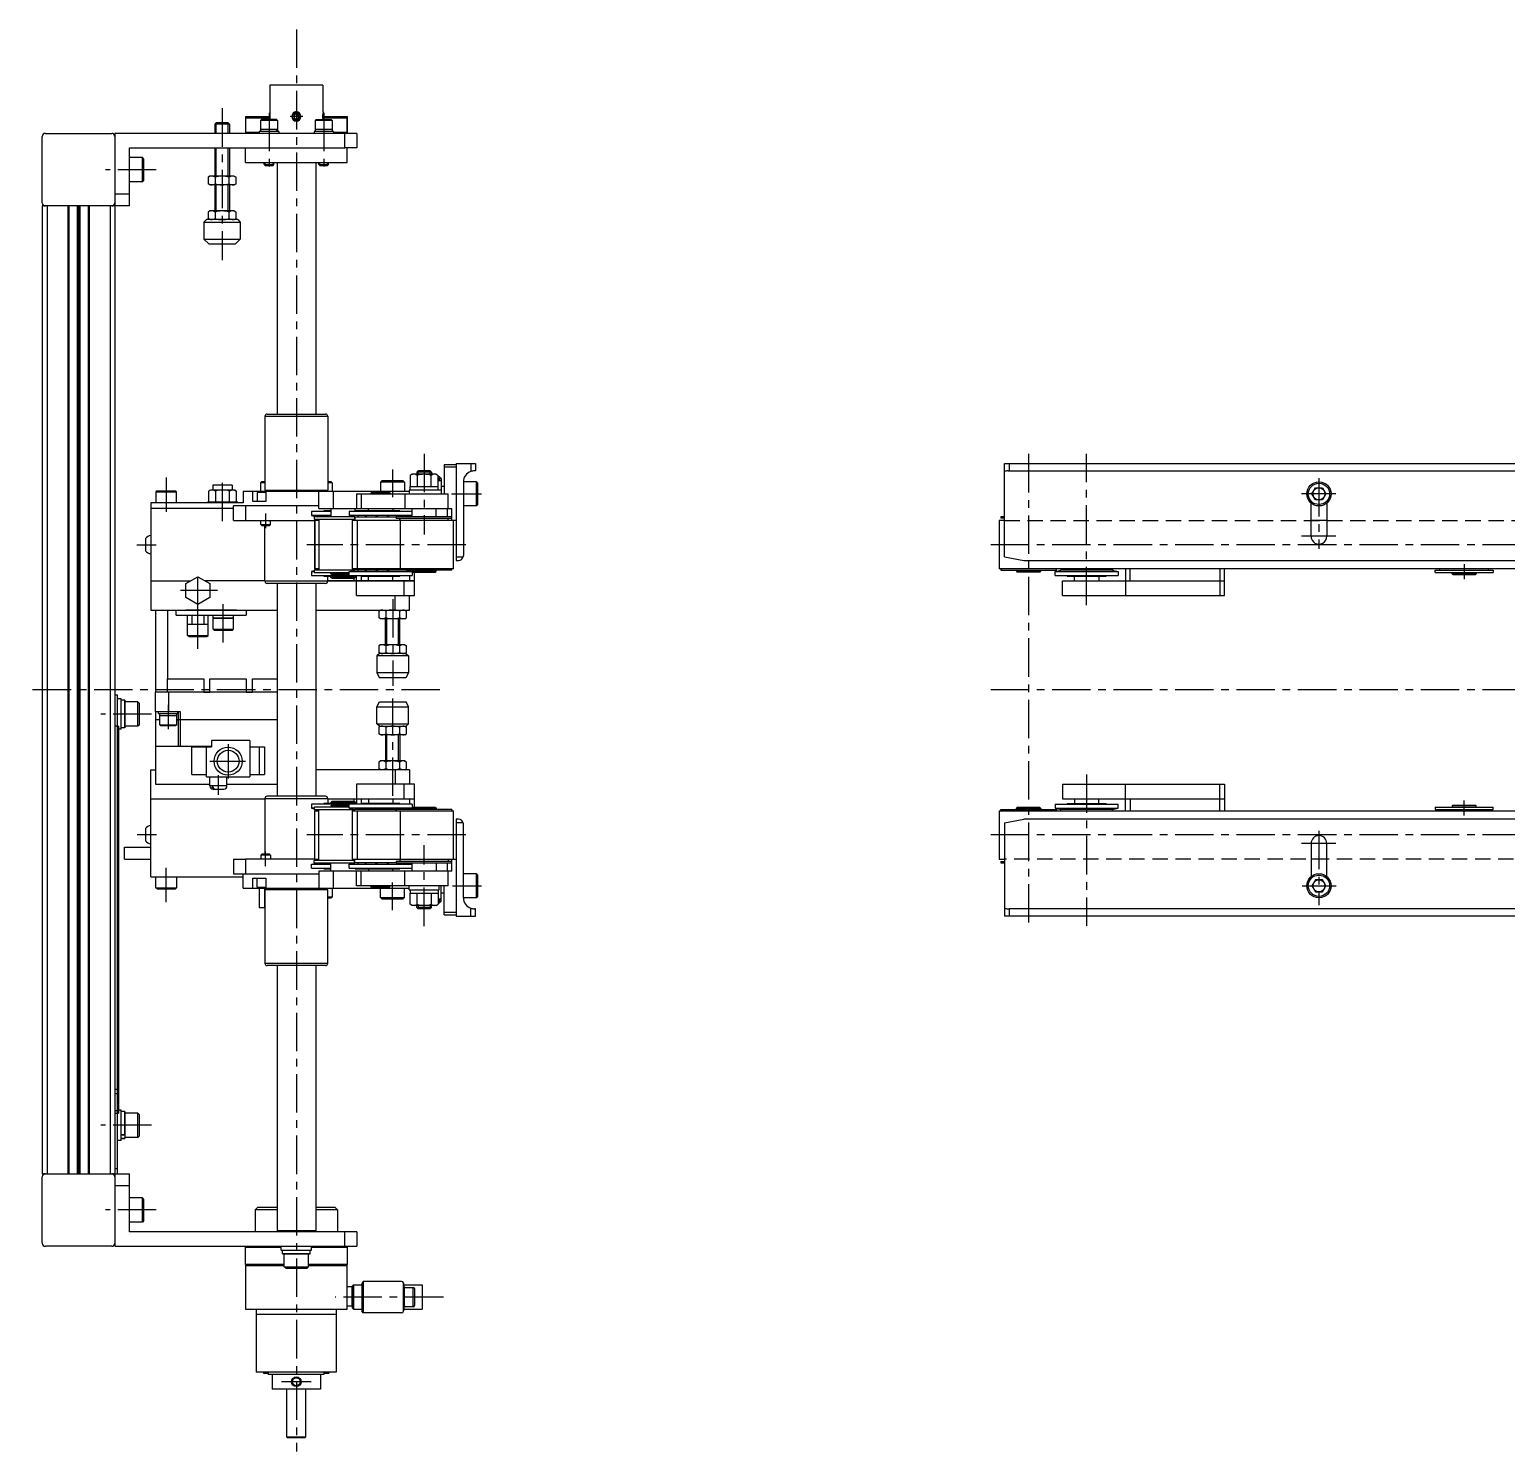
# Model space of a CAD drawing. Extents: x -5 to 1675, y -24 to 1022.
# Drawn here: x -5 to 605, y 434 to 1022 of the extents above; entities that cross this region are included whole.
import ezdxf

# ---------------------------------------------------------------- set-up
doc = ezdxf.new("R2010")
doc.units = 0
doc.header["$LTSCALE"] = 0.5
doc.linetypes.add('CENTER', pattern=[50.8, 31.75, -6.35, 6.35, -6.35])
doc.linetypes.add('DASHED', pattern=[19.05, 12.7, -6.35])
doc.layers.get('0').update_dxf_attribs({"linetype": 'CONTINUOUS'})
for name, color, linetype in [('MSM_CENTER', 1, 'CENTER'), ('MSM_CONTINUOUS', 7, 'CONTINUOUS'), ('MSM_DASHED', 4, 'DASHED'), ('MSM_NARROW', 5, 'CONTINUOUS')]:
    doc.layers.add(name, color=color, linetype=linetype)

msp = doc.modelspace()

# ---------------------------------------------------------------- linework, layer by layer
at = {"color": 7, "linetype": 'CONTINUOUS'}
for p, q in [((575.61, 797.62), (575.61, 798.62)), ((575.61, 798.62), (599.61, 798.62)), ((575.61, 797.62), (599.61, 797.62)), ((577.61, 798.62), (577.61, 799.12)), ((582.61, 797.12), (582.61, 797.62)), ((582.91, 796.82), (582.61, 797.12)), ((592.61, 797.12), (582.61, 797.12)), ((582.91, 796.82), (592.31, 796.82)), ((592.61, 797.12), (592.31, 796.82)), ((592.61, 797.62), (592.61, 797.12)), ((597.61, 799.12), (597.61, 798.62)), ((599.61, 798.62), (599.61, 797.62)), ((575.61, 700.62), (575.61, 699.62)), ((575.61, 700.62), (599.61, 700.62)), ((575.61, 699.62), (599.61, 699.62)), ((577.61, 699.62), (577.61, 699.12)), ((582.91, 701.42), (582.61, 701.12)), ((582.61, 701.12), (582.61, 700.62)), ((592.61, 701.12), (582.61, 701.12)), ((582.91, 701.42), (592.31, 701.42)), ((592.61, 701.12), (592.31, 701.42)), ((592.61, 700.62), (592.61, 701.12)), ((597.61, 699.12), (597.61, 699.62)), ((599.61, 699.62), (599.61, 700.62))]:
    msp.add_line(p, q, dxfattribs=at)
at = {"layer": 'MSM_CENTER'}
for p, q in [((105, 1022.05), (105, 434.31)), ((74.3, 989.51), (74.3, 926.7)), ((93.69, 987.65), (93.69, 963.92)), ((107.61, 986.12), (102.46, 986.12)), ((116.31, 987.65), (116.31, 963.92)), ((47.09, 964.12), (26.15, 964.12)), ((157.8, 846.74), (157.8, 813.3)), ((407.61, 846.62), (407.61, 651.62)), ((431.61, 784.12), (431.61, 846.62)), ((51.23, 836.94), (51.23, 822.65)), ((144.7, 840.17), (144.7, 828.79)), ((527.61, 836.61), (527.61, 807.37)), ((74.5, 818.81), (74.5, 835.65)), ((169.15, 830.12), (181.46, 830.12)), ((534.61, 830.12), (520.46, 830.12)), ((534.61, 830.12), (520.46, 830.12)), ((92.27, 822.04), (92.27, 815.93)), ((534.59, 812.62), (520.45, 812.62)), ((39.11, 809.12), (47.08, 809.12)), ((175, 809.12), (109.3, 809.12)), ((1423.83, 809.12), (391.43, 809.12)), ((587.61, 801.12), (587.61, 794.82)), ((64.3, 780.02), (64.3, 798.4)), ((72.43, 790.12), (57.14, 790.12)), ((64.3, 766.02), (64.3, 784.4)), ((74.8, 768.62), (74.8, 787)), ((144.81, 786.64), (144.81, 750.74)), ((164.26, 749.12), (-5.28, 749.12)), ((144.81, 705.32), (144.81, 745.48)), ((1423.83, 749.12), (391.43, 749.12)), ((45.19, 739.12), (24.25, 739.12)), ((52.05, 742.89), (52.05, 732.92)), ((76.8, 726.72), (76.8, 712.42)), ((69.25, 719.62), (84.01, 719.62)), ((72.8, 705.72), (72.8, 713.9)), ((431.61, 714.12), (431.61, 651.62)), ((587.61, 697.12), (587.61, 703.42)), ((527.61, 690.87), (527.61, 660.17)), ((39.18, 689.26), (47.14, 689.26)), ((175, 689.12), (109.3, 689.12)), ((157.8, 651.5), (157.8, 684.94)), ((1423.83, 689.12), (391.43, 689.12)), ((534.6, 685.62), (520.46, 685.62)), ((92.27, 676.2), (92.27, 682.31)), ((51.23, 661.3), (51.23, 675.59)), ((144.7, 658.07), (144.7, 669.45)), ((169.51, 668.12), (181.46, 668.12)), ((520.62, 668.12), (534.76, 668.12)), ((45.19, 569.12), (24.25, 569.12)), ((47.09, 534.12), (26.15, 534.12)), ((165.77, 498.12), (121.09, 498.12)), ((111.11, 463.12), (98.89, 463.12))]:
    msp.add_line(p, q, dxfattribs=at)
at = {"layer": 'MSM_CONTINUOUS'}
for p, q in [((112.78, 999.12), (94, 999.12)), ((94, 999.12), (94, 984.92)), ((116, 999.12), (112.78, 999.12)), ((116, 999.12), (116, 988.09)), ((71.84, 983.47), (71.3, 982.93)), ((77.3, 982.93), (71.3, 982.93)), ((71.3, 982.93), (71.3, 978.97)), ((76.76, 983.47), (71.84, 983.47)), ((76.76, 983.47), (77.3, 982.93)), ((77.3, 982.93), (77.3, 978.97)), ((83.99, 986.12), (94, 986.12)), ((83.99, 986.12), (83.99, 979.12)), ((83.99, 985.62), (94, 985.62)), ((90.59, 984.92), (90.19, 984.52)), ((97.19, 984.52), (90.19, 984.52)), ((90.19, 984.52), (90.19, 979.92)), ((96.79, 984.92), (90.59, 984.92)), ((96.79, 984.92), (90.59, 984.92)), ((97.19, 984.52), (93.01, 984.52)), ((96.79, 984.92), (97.19, 984.52)), ((97.18, 984.52), (97.18, 979.92)), ((104.76, 987.25), (103.9, 986.48)), ((103.9, 986.48), (104.14, 985.35)), ((104.14, 985.35), (105.24, 984.99)), ((105.86, 986.89), (104.76, 987.25)), ((105.24, 984.99), (106.1, 985.76)), ((106.1, 985.76), (105.86, 986.89)), ((113.21, 984.92), (112.81, 984.52)), ((119.81, 984.52), (112.81, 984.52)), ((119.81, 984.52), (112.81, 984.52)), ((112.81, 984.52), (112.81, 979.92)), ((113.21, 984.92), (119.41, 984.92)), ((115.84, 986.12), (126.01, 986.12)), ((115.85, 985.62), (125.99, 985.62)), ((119.41, 984.92), (119.81, 984.52)), ((119.81, 984.52), (119.81, 979.92)), ((125.99, 979.12), (125.99, 986.12)), ((126.01, 986.12), (126.01, 979.12)), ((0, 950.42), (0, 977.82)), ((1.3, 979.12), (28.7, 979.12)), ((125, 979.12), (30, 979.12)), ((30, 979.12), (30, 519.42)), ((83.99, 979.62), (89.69, 979.62)), ((97.69, 979.92), (89.69, 979.92)), ((97.69, 979.92), (89.69, 979.92)), ((89.69, 979.92), (89.69, 979.12)), ((90.19, 980.92), (97.19, 980.92)), ((96.84, 980.92), (96.84, 979.92)), ((96.84, 980.92), (96.84, 979.92)), ((96.84, 980.92), (96.84, 979.92)), ((96.84, 980.92), (96.84, 979.92)), ((97.18, 980.92), (97.18, 979.92)), ((97.18, 980.92), (97.18, 979.92)), ((97.18, 980.92), (97.18, 979.92)), ((97.69, 979.92), (97.69, 979.12)), ((120.31, 979.92), (112.31, 979.92)), ((112.31, 979.92), (112.31, 979.12)), ((112.81, 980.92), (119.81, 980.92)), ((120.31, 979.92), (120.31, 979.12)), ((120.31, 979.62), (125.99, 979.62)), ((125, 973.12), (125, 979.12)), ((130, 979.12), (125, 979.12)), ((130, 979.12), (130, 973.12)), ((36, 973.12), (125, 973.12)), ((36, 949.12), (36, 973.12)), ((71.3, 972.97), (71.3, 961.47)), ((77.3, 972.97), (77.3, 961.47)), ((84, 967.12), (84, 973.12)), ((130, 973.12), (125, 973.12)), ((126, 967.12), (126, 973.12)), ((41.4, 969.12), (36, 969.12)), ((41.4, 959.12), (41.4, 969.12)), ((42, 968.52), (41.4, 969.12)), ((42, 964.12), (42, 968.52)), ((84, 967.12), (119.85, 967.12)), ((91.73, 966.28), (91.73, 967.12)), ((91.73, 966.29), (95.73, 966.29)), ((91.73, 966.29), (95.73, 966.29)), ((92.1, 965.92), (91.73, 966.28)), ((92.1, 965.92), (95.27, 965.92)), ((92.1, 965.92), (95.34, 965.92)), ((95.34, 965.92), (95.73, 966.29)), ((95.73, 966.29), (95.73, 967.12)), ((97, 967.12), (97, 863.12)), ((113, 967.12), (113, 863.12)), ((114.33, 966.28), (114.33, 967.12)), ((114.33, 966.29), (118.33, 966.29)), ((114.33, 966.29), (118.33, 966.29)), ((114.69, 965.92), (114.33, 966.28)), ((114.69, 965.92), (117.87, 965.92)), ((114.69, 965.92), (117.93, 965.92)), ((117.93, 965.92), (118.33, 966.29)), ((118.33, 966.29), (118.33, 967.12)), ((119.85, 967.12), (126, 967.12)), ((41.4, 959.12), (36, 959.12)), ((42, 959.72), (41.4, 959.12)), ((42, 959.72), (42, 964.12)), ((69.3, 961.47), (68.53, 961.02)), ((68.53, 961.02), (68.53, 958.32)), ((69.3, 957.87), (68.53, 958.32)), ((79.3, 961.47), (69.3, 961.47)), ((71.41, 961.02), (71.41, 958.32)), ((77.19, 958.32), (77.19, 961.02)), ((79.3, 961.47), (80.07, 961.02)), ((79.3, 957.87), (80.07, 958.32)), ((80.07, 958.32), (80.07, 961.02)), ((30, 954.12), (36, 954.12)), ((79.3, 957.87), (69.3, 957.87)), ((71.3, 957.87), (71.3, 947.07)), ((77.3, 957.87), (77.3, 947.07)), ((36, 949.12), (0, 949.12)), ((0, 949.12), (0, 549.12)), ((2, 949.12), (2, 549.12)), ((10.7, 549.12), (10.7, 949.12)), ((11, 949.12), (11, 549.12)), ((14.48, 549.12), (14.48, 949.12)), ((15, 949.12), (15, 549.12)), ((15.52, 949.12), (15.52, 549.12)), ((19, 949.12), (19, 549.12)), ((19.3, 949.12), (19.3, 549.12)), ((28, 949.12), (28, 549.12)), ((69.3, 947.07), (68.53, 946.62)), ((68.53, 946.62), (68.53, 943.92)), ((79.3, 947.07), (69.3, 947.07)), ((71.41, 946.62), (71.41, 943.92)), ((77.19, 943.92), (77.19, 946.62)), ((79.3, 947.07), (80.07, 946.62)), ((80.07, 943.92), (80.07, 946.62)), ((67.8, 943.47), (66.8, 942.47)), ((66.8, 942.47), (81.8, 942.47)), ((66.8, 942.47), (66.8, 935.47)), ((80.8, 943.47), (67.8, 943.47)), ((69.3, 943.47), (68.53, 943.92)), ((79.3, 943.47), (69.3, 943.47)), ((79.3, 943.47), (80.07, 943.92)), ((80.8, 943.47), (81.8, 942.47)), ((81.8, 942.47), (81.8, 935.47)), ((66.8, 935.47), (81.8, 935.47)), ((66.8, 935.47), (68.8, 933.47)), ((81.8, 935.47), (79.8, 933.47)), ((68.8, 933.47), (79.8, 933.47)), ((92, 862.18), (118, 862.18)), ((92, 862.18), (92, 831.72)), ((92.94, 863.12), (117.06, 863.12)), ((118, 862.18), (118, 831.72)), ((171.05, 842.62), (171.05, 802.62)), ((171.05, 842.62), (179.05, 842.62)), ((177.05, 842.62), (177.05, 839.36)), ((179.05, 842.62), (179.05, 839.62)), ((397.61, 842.62), (1417.63, 842.62)), ((397.61, 804.12), (397.61, 842.62)), ((399.61, 842.62), (399.61, 839.62)), ((152.8, 838.22), (152.03, 837.77)), ((152.03, 837.77), (152.03, 833.22)), ((162.8, 838.22), (152.8, 838.22)), ((155.34, 839.62), (154.8, 839.08)), ((160.8, 839.08), (154.8, 839.08)), ((154.8, 839.08), (154.8, 838.22)), ((154.91, 837.77), (154.91, 833.22)), ((160.26, 839.62), (155.34, 839.62)), ((160.26, 839.62), (160.8, 839.08)), ((160.69, 833.22), (160.69, 837.77)), ((160.8, 839.08), (160.8, 838.22)), ((162.8, 838.22), (163.57, 837.77)), ((163.57, 833.22), (163.57, 837.77)), ((164.2, 837.12), (163.57, 837.12)), ((164.8, 836.52), (163.57, 836.52)), ((164.2, 837.12), (164.8, 836.52)), ((164.8, 836.52), (164.8, 830.12)), ((166.05, 842.12), (166.05, 830.12)), ((171.05, 842.12), (166.05, 842.12)), ((171.05, 841.12), (166.05, 841.12)), ((179.05, 839.62), (178.55, 839.62)), ((399.13, 839.62), (1417.63, 839.62)), ((47.47, 831.42), (46.98, 830.93)), ((46.98, 830.93), (55.48, 830.93)), ((46.98, 830.93), (46.98, 826.42)), ((47.47, 831.42), (54.99, 831.42)), ((55.48, 830.93), (54.99, 831.42)), ((55.48, 826.42), (55.48, 830.93)), ((69.5, 831.72), (68.73, 831.27)), ((68.73, 831.27), (68.73, 826.72)), ((79.5, 831.72), (69.5, 831.72)), ((74.5, 833.72), (70.5, 833.72)), ((70.5, 833.72), (70.5, 831.72)), ((71.61, 831.27), (71.61, 826.72)), ((78.5, 833.72), (74.5, 833.72)), ((77.39, 826.72), (77.39, 831.27)), ((78.5, 833.72), (78.5, 831.72)), ((79.5, 831.72), (80.27, 831.27)), ((80.27, 826.72), (80.27, 831.27)), ((151.55, 831.12), (83, 831.12)), ((83, 831.12), (83, 826.42)), ((87.02, 827.02), (87.02, 831.12)), ((89.17, 831.02), (88.77, 830.62)), ((92.32, 830.62), (88.77, 830.62)), ((88.77, 830.62), (88.77, 827.02)), ((92.27, 831.02), (89.17, 831.02)), ((89.62, 831.12), (89.62, 831.02)), ((90.64, 835.12), (90.15, 834.63)), ((92, 834.63), (90.15, 834.63)), ((90.15, 834.63), (90.15, 831.12)), ((92, 835.12), (90.64, 835.12)), ((91.74, 831.12), (92.04, 831.42)), ((92, 831.72), (118, 831.72)), ((93.3, 831.42), (92.04, 831.42)), ((92.32, 831.12), (92.32, 827.02)), ((93.3, 831.12), (93.3, 831.72)), ((114.3, 824.12), (114.3, 831.12)), ((116.7, 831.12), (116.7, 831.72)), ((119.36, 835.12), (118, 835.12)), ((119.85, 834.63), (118, 834.63)), ((119.36, 835.12), (119.85, 834.63)), ((119.85, 834.63), (119.85, 831.12)), ((120.37, 824.12), (120.37, 831.12)), ((136.1, 830.62), (135.8, 830.32)), ((143.8, 830.32), (135.8, 830.32)), ((135.8, 830.32), (135.8, 830.12)), ((143.5, 830.62), (136.1, 830.62)), ((140.3, 835.52), (139.7, 834.92)), ((149.7, 834.92), (139.7, 834.92)), ((139.7, 834.92), (139.7, 831.12)), ((139.8, 830.62), (139.8, 831.12)), ((149.1, 835.52), (140.3, 835.52)), ((143.5, 830.62), (143.8, 830.32)), ((143.8, 830.32), (143.8, 830.12)), ((149.1, 835.52), (149.7, 834.92)), ((149.7, 834.92), (149.7, 831.12)), ((164.8, 831.72), (151.55, 831.72)), ((151.55, 831.72), (151.55, 830.12)), ((152.03, 833.22), (163.57, 833.22)), ((152.05, 833.22), (152.05, 833.22)), ((152.05, 831.72), (152.05, 833.22)), ((154.89, 833.22), (154.96, 833.22)), ((160.64, 833.22), (160.71, 833.22)), ((163.55, 831.72), (163.55, 833.22)), ((164.2, 836.12), (163.57, 836.12)), ((164.8, 835.52), (163.57, 835.52)), ((164.2, 836.12), (164.8, 835.52)), ((166.05, 833.12), (164.8, 833.12)), ((174.05, 835.12), (174.05, 804.62)), ((179.4, 835.12), (174.05, 835.12)), ((179.4, 825.12), (179.4, 835.12)), ((180, 834.52), (179.4, 835.12)), ((180, 825.72), (180, 834.52)), ((524.71, 830.12), (526.15, 832.62)), ((526.15, 832.62), (529.04, 832.62)), ((529.04, 832.62), (530.48, 830.12)), ((83, 826.42), (44.8, 826.42)), ((44.8, 826.42), (44.8, 782.12)), ((79, 824.12), (44.8, 824.12)), ((79, 824.12), (50.8, 824.12)), ((80.75, 826.72), (68.25, 826.72)), ((80.75, 826.72), (68.25, 826.72)), ((68.25, 826.72), (68.25, 826.42)), ((68.75, 826.72), (68.75, 826.72)), ((71.59, 826.72), (71.66, 826.72)), ((77.34, 826.72), (77.41, 826.72)), ((79, 819.12), (79, 825.12)), ((114.3, 825.12), (79, 825.12)), ((80.75, 826.72), (80.75, 826.42)), ((84, 825.12), (84, 819.12)), ((92.32, 827.02), (87.02, 827.02)), ((114.3, 824.12), (169.3, 824.12)), ((119.3, 824.12), (119.3, 820.62)), ((129.3, 822.8), (129.3, 824.12)), ((129.8, 830.12), (131.8, 830.12)), ((129.8, 830.12), (129.8, 824.12)), ((131.8, 830.12), (131.8, 824.12)), ((131.8, 830.12), (167.8, 830.12)), ((134.8, 823.12), (134.8, 824.12)), ((144.8, 824.12), (144.8, 823.12)), ((149.8, 830.12), (149.8, 824.12)), ((152.8, 820.62), (152.8, 824.12)), ((162.8, 820.62), (162.8, 824.12)), ((167.3, 824.12), (167.3, 820.62)), ((167.8, 824.12), (167.8, 830.12)), ((169.3, 819.12), (169.3, 824.12)), ((179.4, 825.12), (174.05, 825.12)), ((180, 825.72), (179.4, 825.12)), ((524.35, 812.62), (524.35, 826.32)), ((526.15, 827.62), (524.71, 830.12)), ((529.04, 827.62), (526.15, 827.62)), ((530.48, 830.12), (529.04, 827.62)), ((530.85, 826.32), (530.85, 812.62)), ((79, 819.12), (112.58, 819.12)), ((90.27, 817.45), (90.27, 819.12)), ((94.27, 817.45), (94.27, 819.12)), ((119.3, 822.8), (111.3, 822.8)), ((111.3, 822.8), (111.3, 821.15)), ((119.3, 821.15), (111.3, 821.15)), ((111.3, 821.15), (113.58, 820.62)), ((129.08, 820.62), (112.3, 820.62)), ((112.3, 820.62), (112.3, 819.62)), ((112.3, 819.62), (129.08, 819.62)), ((112.62, 819.12), (112.58, 819.12)), ((112.58, 819.12), (112.58, 799.12)), ((112.62, 799.12), (112.62, 819.12)), ((114.3, 819.12), (112.62, 819.12)), ((113.73, 819.62), (113.73, 819.12)), ((113.75, 819.62), (113.75, 819.12)), ((113.76, 819.62), (113.76, 819.12)), ((113.98, 819.62), (113.98, 819.12)), ((114.3, 819.62), (114.3, 798.62)), ((119.3, 823.12), (116.3, 823.12)), ((116.3, 823.12), (116.3, 822.8)), ((152.8, 822.8), (126.8, 822.8)), ((126.8, 822.8), (126.8, 821.15)), ((137.73, 821.15), (126.8, 821.15)), ((126.8, 821.15), (129.08, 820.62)), ((171.05, 819.12), (128.08, 819.12)), ((128.08, 819.12), (128.08, 799.12)), ((129.08, 820.62), (138.09, 820.62)), ((129.15, 820.62), (129.08, 820.62)), ((129.08, 820.62), (129.08, 819.12)), ((129.08, 820.62), (129.08, 819.12)), ((129.15, 820.62), (129.15, 819.12)), ((131.8, 823.12), (129.3, 823.12)), ((130.73, 820.62), (130.26, 820.62)), ((130.31, 799.12), (130.31, 819.12)), ((147.8, 823.12), (131.8, 823.12)), ((131.8, 822.8), (131.8, 823.12)), ((134.11, 820.62), (133.32, 820.62)), ((138.62, 820.62), (137.67, 820.62)), ((152.8, 821.15), (137.73, 821.15)), ((138.09, 820.62), (146.3, 820.62)), ((143.36, 820.62), (142.44, 820.62)), ((169.3, 820.62), (146.3, 820.62)), ((146.3, 820.12), (146.3, 820.62)), ((146.3, 820.12), (169.3, 820.12)), ((147.8, 823.12), (147.8, 822.8)), ((147.8, 819.12), (147.8, 820.12)), ((147.8, 820.12), (147.8, 819.12)), ((147.93, 819.12), (147.93, 799.12)), ((152.8, 821.15), (150.53, 820.62)), ((167.8, 819.12), (167.8, 820.12)), ((170, 799.12), (170, 819.12)), ((395.41, 819.12), (395.41, 799.12)), ((397.61, 819.12), (395.41, 819.12)), ((396.11, 820.62), (396.11, 820.12)), ((397.61, 820.62), (396.11, 820.62)), ((397.61, 820.12), (396.11, 820.12)), ((530.85, 819.12), (524.35, 819.12)), ((90.27, 817.45), (94.27, 817.45)), ((90.7, 817.02), (90.27, 817.45)), ((90.7, 817.02), (93.84, 817.02)), ((92, 794.12), (92, 817.02)), ((93.84, 817.02), (94.27, 817.45)), ((42.6, 811.64), (42.6, 806.59)), ((171.05, 804.12), (173.99, 804.12)), ((171.05, 802.62), (172.05, 802.62)), ((397.61, 804.12), (405.61, 802.62)), ((405.63, 802.62), (1409.63, 802.62)), ((44.8, 794.12), (61.23, 794.12)), ((59.3, 793.01), (64.3, 795.89)), ((64.3, 795.89), (69.3, 793.01)), ((92, 794.12), (67.37, 794.12)), ((118, 794.06), (92, 794.06)), ((112.3, 798.32), (111.3, 798.09)), ((111.3, 798.09), (112.3, 798.09)), ((111.3, 798.09), (111.3, 796.44)), ((111.3, 796.44), (126.8, 796.44)), ((129.08, 798.62), (112.3, 798.62)), ((112.3, 798.62), (112.3, 797.62)), ((112.3, 797.62), (126.8, 797.62)), ((112.62, 799.12), (112.58, 799.12)), ((114.3, 799.12), (112.62, 799.12)), ((113.73, 799.12), (113.73, 798.62)), ((113.75, 799.12), (113.75, 798.62)), ((113.76, 799.12), (113.76, 798.62)), ((113.98, 799.12), (113.98, 798.62)), ((116.3, 796.12), (116.3, 796.44)), ((116.3, 796.12), (129.8, 796.12)), ((118, 794.06), (118, 796.12)), ((153.8, 794.12), (118, 794.12)), ((118, 794.12), (153.8, 794.12)), ((119.3, 797.12), (119.3, 797.62)), ((119.3, 797.12), (126.8, 797.12)), ((119.6, 796.82), (119.3, 797.12)), ((119.3, 795.62), (119.3, 796.12)), ((119.3, 795.62), (129.3, 795.62)), ((119.6, 795.32), (119.3, 795.62)), ((119.6, 796.82), (123.75, 796.82)), ((119.6, 795.32), (123.75, 795.32)), ((123.75, 796.82), (126.8, 796.82)), ((123.75, 795.32), (129, 795.32)), ((126.8, 798.09), (129.08, 798.62)), ((126.8, 798.09), (152.8, 798.09)), ((126.8, 796.44), (126.8, 798.09)), ((126.8, 796.44), (152.8, 796.44)), ((130.31, 799.12), (128.08, 799.12)), ((128.95, 794.12), (128.95, 795.32)), ((129, 795.32), (129.3, 795.62)), ((129.08, 798.62), (129.15, 798.62)), ((169.3, 798.62), (129.08, 798.62)), ((129.3, 795.62), (129.3, 796.12)), ((129.8, 794.12), (129.8, 796.44)), ((129.8, 788.12), (129.8, 794.12)), ((130.26, 798.62), (130.73, 798.62)), ((170, 799.12), (130.31, 799.12)), ((131.8, 796.44), (131.8, 794.12)), ((131.8, 796.12), (147.8, 796.12)), ((133.32, 798.62), (134.11, 798.62)), ((134.8, 794.12), (134.8, 796.12)), ((137.67, 798.62), (138.62, 798.62)), ((142.44, 798.62), (143.36, 798.62)), ((144.8, 794.12), (144.8, 796.12)), ((147.8, 796.12), (147.8, 796.44)), ((149.54, 788.12), (149.54, 794.12)), ((150.53, 798.62), (152.8, 798.09)), ((151.8, 798.62), (151.8, 798.32)), ((151.8, 796.44), (151.8, 794.12)), ((152.8, 798.12), (152.8, 798.62)), ((152.8, 798.12), (162.8, 798.12)), ((153.1, 797.82), (152.8, 798.12)), ((152.8, 798.09), (152.8, 796.44)), ((153.1, 797.82), (162.5, 797.82)), ((153.8, 788.12), (153.8, 797.82)), ((162.5, 797.82), (162.8, 798.12)), ((162.8, 798.12), (162.8, 798.62)), ((169.3, 798.62), (169.3, 799.12)), ((1419.81, 799.12), (395.41, 799.12)), ((396.11, 799.12), (396.11, 798.62)), ((396.11, 798.62), (419.11, 798.62)), ((402.61, 798.62), (402.61, 798.12)), ((402.61, 798.12), (402.91, 797.82)), ((402.61, 798.12), (412.61, 798.12)), ((412.31, 797.82), (402.91, 797.82)), ((412.31, 797.82), (412.61, 798.12)), ((412.61, 798.12), (412.61, 798.62)), ((418.61, 798.09), (420.89, 798.62)), ((418.61, 798.09), (444.61, 798.09)), ((418.61, 796.44), (418.61, 798.09)), ((418.61, 796.44), (444.61, 796.44)), ((419.11, 798.62), (419.11, 799.12)), ((442.34, 798.62), (420.89, 798.62)), ((420.96, 799.12), (420.96, 798.62)), ((421.61, 794.12), (488.61, 794.12)), ((421.61, 788.12), (421.61, 794.12)), ((423.61, 796.12), (423.61, 796.44)), ((423.61, 796.12), (439.61, 796.12)), ((426.61, 794.12), (426.61, 796.12)), ((436.61, 796.12), (436.61, 794.12)), ((439.61, 796.44), (439.61, 796.12)), ((442.26, 799.12), (442.26, 798.62)), ((442.34, 798.62), (444.61, 798.09)), ((444.61, 798.09), (444.61, 796.44)), ((447.61, 799.12), (447.61, 788.12)), ((449.61, 794.12), (449.61, 799.12)), ((486.61, 799.12), (486.61, 788.12)), ((488.61, 788.12), (488.61, 799.12)), ((59.3, 787.23), (59.3, 793.01)), ((69.3, 793.01), (69.3, 787.23)), ((117.06, 793.12), (92.94, 793.12)), ((97, 793.12), (97, 705.12)), ((113, 793.12), (113, 705.12)), ((129.8, 788.12), (153.8, 788.12)), ((145.8, 782.12), (145.8, 788.12)), ((151.8, 782.12), (151.8, 788.12)), ((421.61, 788.12), (488.61, 788.12)), ((44.8, 782.12), (50.8, 782.12)), ((46.8, 782.12), (46.8, 753.62)), ((50.8, 782.12), (97, 782.12)), ((51.8, 782.12), (51.8, 753.62)), ((55.3, 782.02), (84.3, 782.02)), ((55.3, 780.02), (55.3, 782.02)), ((57.3, 782.12), (57.3, 782.02)), ((64.3, 784.35), (59.3, 787.23)), ((59.3, 782.02), (59.3, 782.12)), ((80.3, 782.02), (59.3, 782.02)), ((69.3, 787.23), (64.3, 784.35)), ((80.3, 782.12), (80.3, 782.02)), ((82.3, 782.02), (82.3, 782.12)), ((84.3, 782.02), (84.3, 780.02)), ((113, 782.12), (151.8, 782.12)), ((139.81, 782.12), (139.03, 781.67)), ((139.03, 781.67), (139.03, 778.97)), ((141.92, 781.67), (141.92, 778.97)), ((147.69, 778.97), (147.69, 781.67)), ((149.81, 782.12), (150.58, 781.67)), ((150.58, 778.97), (150.58, 781.67)), ((55.3, 780.02), (84.3, 780.02)), ((60.05, 771.61), (60.05, 780.02)), ((68.55, 776.12), (60.05, 776.12)), ((61.8, 780.02), (61.8, 776.12)), ((66.8, 780.02), (66.8, 776.12)), ((68.55, 771.61), (68.55, 780.02)), ((70.55, 774.21), (70.55, 780.02)), ((79.05, 778.72), (70.55, 778.72)), ((70.55, 778.72), (79.05, 778.72)), ((70.55, 778.72), (79.05, 778.72)), ((79.05, 774.21), (79.05, 780.02)), ((139.81, 778.52), (139.03, 778.97)), ((149.81, 778.52), (139.81, 778.52)), ((141.81, 767.72), (141.81, 778.52)), ((147.81, 767.72), (147.81, 778.52)), ((149.81, 778.52), (150.58, 778.97)), ((60.05, 771.61), (68.55, 771.61)), ((60.54, 771.12), (60.05, 771.61)), ((60.54, 771.12), (64.3, 771.12)), ((64.3, 771.12), (68.06, 771.12)), ((68.06, 771.12), (68.55, 771.61)), ((70.55, 774.21), (79.05, 774.21)), ((71.04, 773.72), (70.55, 774.21)), ((71.04, 773.72), (74.8, 773.72)), ((74.8, 773.72), (78.56, 773.72)), ((78.56, 773.72), (79.05, 774.21)), ((139.3, 764.12), (138.3, 763.12)), ((138.3, 763.12), (138.3, 756.12)), ((151.3, 763.12), (138.3, 763.12)), ((139.81, 767.72), (139.03, 767.27)), ((139.03, 767.27), (139.03, 764.57)), ((139.81, 764.12), (139.03, 764.57)), ((150.3, 764.12), (139.3, 764.12)), ((149.81, 767.72), (139.81, 767.72)), ((141.92, 767.27), (141.92, 764.57)), ((147.69, 764.57), (147.69, 767.27)), ((149.81, 767.72), (150.58, 767.27)), ((149.81, 764.12), (150.58, 764.57)), ((150.3, 764.12), (151.3, 763.12)), ((150.58, 764.57), (150.58, 767.27)), ((151.3, 763.12), (151.3, 756.12)), ((46.8, 753.62), (46.8, 748.12)), ((51.8, 753.62), (66.8, 753.62)), ((51.8, 748.12), (51.8, 753.62)), ((66.8, 753.62), (66.8, 748.12)), ((69.3, 753.62), (84.3, 753.62)), ((69.3, 748.12), (69.3, 753.62)), ((84.3, 753.62), (84.3, 748.12)), ((86.8, 753.62), (97, 753.62)), ((86.8, 748.12), (86.8, 753.62)), ((151.3, 756.12), (138.3, 756.12)), ((138.3, 756.12), (139.3, 754.12)), ((150.3, 754.12), (139.3, 754.12)), ((151.3, 756.12), (150.3, 754.12)), ((31, 749.12), (30, 749.12)), ((30, 747.12), (31, 747.12)), ((31, 747.12), (31, 549.12)), ((32.6, 745.37), (31, 745.37)), ((32.6, 732.87), (32.6, 745.37)), ((32.6, 732.87), (32.6, 745.37)), ((34.1, 744.87), (32.6, 744.87)), ((34.1, 733.37), (34.1, 744.87)), ((34.1, 744.87), (34.1, 733.37)), ((97, 748.12), (46.8, 748.12)), ((46.8, 740.12), (46.8, 748.12)), ((52.1, 748.12), (52.1, 740.12)), ((66.8, 748.12), (69.3, 748.12)), ((84.3, 748.12), (86.8, 748.12)), ((39.5, 744.12), (34.1, 744.12)), ((39.5, 734.12), (39.5, 744.12)), ((40.1, 743.52), (39.5, 744.12)), ((40.1, 734.72), (40.1, 743.52)), ((46.8, 740.12), (56.93, 740.12)), ((46.8, 740.12), (46.8, 736.82)), ((48.05, 739.32), (48.05, 740.12)), ((48.05, 739.32), (56.05, 739.32)), ((48.55, 734.72), (48.55, 739.32)), ((55.55, 734.72), (55.55, 739.32)), ((56.05, 739.32), (56.05, 740.12)), ((56.2, 740.12), (56.2, 736.82)), ((56.93, 740.12), (56.93, 736.82)), ((138.31, 742.12), (139.31, 744.12)), ((138.31, 735.12), (138.31, 742.12)), ((138.31, 742.12), (151.31, 742.12)), ((139.31, 744.12), (150.31, 744.12)), ((151.31, 742.12), (150.31, 744.12)), ((151.31, 735.12), (151.31, 742.12)), ((31.5, 734.12), (30, 734.12)), ((31.5, 734.12), (31.5, 574.12)), ((32.6, 732.87), (31.5, 732.87)), ((34.1, 733.37), (32.6, 733.37)), ((39.5, 734.12), (34.1, 734.12)), ((40.1, 734.72), (39.5, 734.12)), ((46.8, 736.82), (48.58, 736.82)), ((46.8, 736.77), (46.8, 725.77)), ((48.58, 736.77), (46.8, 736.77)), ((46.85, 736.77), (46.85, 736.82)), ((55.55, 738.32), (48.55, 738.32)), ((55.55, 738.32), (48.55, 738.32)), ((55.55, 738.32), (48.55, 738.32)), ((48.55, 734.72), (55.55, 734.72)), ((48.58, 734.69), (48.95, 734.32)), ((48.95, 734.32), (55.15, 734.32)), ((55.55, 734.72), (55.15, 734.32)), ((55.55, 736.82), (56.2, 736.82)), ((55.55, 736.77), (56.2, 736.77)), ((56.2, 736.82), (56.93, 736.82)), ((56.2, 736.77), (56.2, 725.77)), ((56.93, 736.77), (56.2, 736.77)), ((56.25, 736.82), (56.25, 736.77)), ((56.93, 736.82), (59.86, 736.82)), ((56.93, 736.77), (56.93, 725.77)), ((59.86, 736.77), (56.93, 736.77)), ((56.98, 736.77), (56.98, 736.82)), ((59.86, 736.82), (97, 736.82)), ((97, 736.77), (59.86, 736.77)), ((139.31, 734.12), (138.31, 735.12)), ((138.31, 735.12), (151.31, 735.12)), ((139.81, 734.12), (139.03, 733.67)), ((139.03, 733.67), (139.03, 730.97)), ((139.31, 734.12), (150.31, 734.12)), ((141.92, 733.67), (141.92, 730.97)), ((147.69, 730.97), (147.69, 733.67)), ((149.81, 734.12), (150.58, 733.67)), ((150.31, 734.12), (151.31, 735.12)), ((150.58, 730.97), (150.58, 733.67)), ((69.94, 728.12), (69.94, 725.62)), ((85.8, 728.12), (69.94, 728.12)), ((85.8, 728.12), (85.8, 713.12)), ((139.81, 730.52), (139.03, 730.97)), ((149.81, 730.52), (139.81, 730.52)), ((141.81, 730.52), (141.81, 719.72)), ((147.81, 730.52), (147.81, 719.72)), ((149.81, 730.52), (150.58, 730.97)), ((46.8, 725.77), (69.94, 725.77)), ((69.94, 725.72), (46.8, 725.72)), ((46.8, 725.72), (46.8, 710.12)), ((46.85, 725.77), (46.85, 725.72)), ((48.6, 725.72), (48.6, 725.77)), ((51.66, 725.77), (51.66, 725.72)), ((56.25, 725.77), (56.25, 725.72)), ((56.98, 725.77), (56.98, 725.72)), ((59.86, 725.72), (59.86, 725.77)), ((61.8, 714.12), (61.8, 725.62)), ((61.8, 725.62), (63.97, 725.62)), ((63.97, 725.62), (67.8, 725.62)), ((67.8, 713.12), (67.8, 725.62)), ((67.8, 725.62), (69.94, 725.62)), ((85.8, 725.62), (91.8, 725.62)), ((89.63, 725.62), (89.63, 714.12)), ((91.8, 725.62), (91.8, 714.12)), ((44.8, 671.82), (44.8, 716.12)), ((44.8, 716.12), (46.8, 716.12)), ((151.8, 716.12), (113, 716.12)), ((139.81, 719.72), (139.03, 719.27)), ((139.03, 719.27), (139.03, 716.57)), ((139.81, 716.12), (139.03, 716.57)), ((149.81, 719.72), (139.81, 719.72)), ((141.92, 719.27), (141.92, 716.57)), ((145.8, 716.12), (145.8, 710.12)), ((147.69, 716.57), (147.69, 719.27)), ((149.81, 719.72), (150.58, 719.27)), ((149.81, 716.12), (150.58, 716.57)), ((150.58, 716.57), (150.58, 719.27)), ((151.8, 716.12), (151.8, 710.12)), ((151.8, 716.12), (151.8, 710.12)), ((151.8, 716.12), (151.8, 710.12)), ((46.8, 710.12), (69.3, 710.12)), ((61.8, 714.12), (63.97, 714.12)), ((63.97, 714.12), (67.8, 714.12)), ((67.8, 713.12), (85.8, 713.12)), ((69.3, 709.42), (69.3, 713.12)), ((76.3, 709.42), (69.3, 709.42)), ((70.18, 709.12), (70.53, 709.12)), ((70.6, 708.12), (75, 708.12)), ((76.3, 709.42), (76.3, 713.12)), ((76.3, 710.12), (97, 710.12)), ((85.8, 714.12), (89.63, 714.12)), ((89.63, 714.12), (91.8, 714.12)), ((129.8, 710.12), (129.8, 701.8)), ((153.8, 710.12), (129.8, 710.12)), ((149.54, 704.12), (149.54, 710.12)), ((153.8, 700.42), (153.8, 710.12)), ((421.61, 710.12), (488.61, 710.12)), ((421.61, 710.12), (421.61, 704.12)), ((447.61, 699.12), (447.61, 710.12)), ((486.61, 699.12), (486.61, 710.12)), ((488.61, 710.12), (488.61, 699.12)), ((44.8, 704.12), (92, 704.12)), ((92, 704.18), (118, 704.18)), ((92, 704.18), (92, 681.22)), ((117.06, 705.12), (92.94, 705.12)), ((124.3, 702.12), (116.3, 702.12)), ((116.3, 702.12), (116.3, 701.8)), ((118, 704.18), (118, 702.12)), ((118, 704.12), (153.8, 704.12)), ((119.6, 702.92), (119.3, 702.62)), ((124.89, 702.62), (119.3, 702.62)), ((119.3, 702.62), (119.3, 702.12)), ((129, 702.92), (119.6, 702.92)), ((129.8, 702.12), (124.3, 702.12)), ((129.3, 702.62), (124.89, 702.62)), ((128.95, 702.92), (128.95, 704.12)), ((129, 702.92), (129.3, 702.62)), ((129.3, 702.62), (129.3, 702.12)), ((131.8, 704.12), (131.8, 701.8)), ((147.8, 702.12), (131.8, 702.12)), ((134.8, 704.12), (134.8, 702.12)), ((144.8, 704.12), (144.8, 702.12)), ((147.8, 702.12), (147.8, 701.8)), ((151.8, 704.12), (151.8, 701.8)), ((421.61, 704.12), (488.61, 704.12)), ((423.61, 702.12), (439.61, 702.12)), ((423.61, 702.12), (423.61, 701.8)), ((426.61, 704.12), (426.61, 702.12)), ((436.61, 702.12), (436.61, 704.12)), ((439.61, 701.8), (439.61, 702.12)), ((449.61, 704.12), (449.61, 699.12)), ((124.3, 701.8), (111.3, 701.8)), ((111.3, 701.8), (111.3, 700.15)), ((112.3, 700.15), (111.3, 700.15)), ((111.3, 700.15), (112.3, 699.92)), ((124.3, 700.62), (112.3, 700.62)), ((112.3, 700.62), (112.3, 699.62)), ((112.3, 699.62), (124.3, 699.62)), ((112.58, 699.12), (112.62, 699.12)), ((112.58, 679.12), (112.58, 699.12)), ((112.62, 679.12), (112.62, 699.12)), ((112.62, 699.12), (114.3, 699.12)), ((113.73, 699.62), (113.73, 699.12)), ((113.74, 699.12), (113.74, 699.62)), ((113.95, 699.12), (113.95, 699.62)), ((114.3, 678.62), (114.3, 699.62)), ((119.6, 701.42), (119.3, 701.12)), ((124.89, 701.12), (119.3, 701.12)), ((119.3, 701.12), (119.3, 700.62)), ((126.8, 701.42), (119.6, 701.42)), ((126.8, 701.8), (124.3, 701.8)), ((126.8, 700.62), (124.3, 700.62)), ((124.3, 699.62), (129.08, 699.62)), ((126.8, 701.12), (124.89, 701.12)), ((152.8, 701.8), (126.8, 701.8)), ((126.8, 700.15), (126.8, 701.8)), ((152.8, 700.15), (126.8, 700.15)), ((126.8, 700.15), (129.08, 699.62)), ((128.08, 699.12), (130.31, 699.12)), ((128.08, 699.12), (128.08, 679.12)), ((129.08, 699.12), (129.08, 699.62)), ((129.13, 699.62), (129.08, 699.62)), ((169.3, 699.62), (129.13, 699.62)), ((130.31, 679.12), (130.31, 699.12)), ((130.31, 699.12), (147.93, 699.12)), ((146.3, 699.12), (146.3, 699.62)), ((146.3, 699.62), (146.3, 699.12)), ((147.93, 699.12), (147.93, 679.12)), ((147.93, 699.12), (170, 699.12)), ((152.8, 700.15), (150.53, 699.62)), ((151.8, 699.92), (151.8, 699.62)), ((152.8, 701.8), (152.8, 700.15)), ((152.8, 700.12), (153.1, 700.42)), ((162.8, 700.12), (152.8, 700.12)), ((162.5, 700.42), (153.1, 700.42)), ((162.5, 700.42), (162.8, 700.12)), ((162.8, 700.12), (162.8, 699.62)), ((169.3, 699.62), (169.3, 699.12)), ((170, 679.12), (170, 699.12)), ((395.41, 699.12), (395.41, 679.12)), ((395.43, 699.12), (1419.81, 699.12)), ((396.11, 699.12), (396.11, 699.62)), ((396.11, 699.62), (419.11, 699.62)), ((402.61, 700.12), (402.91, 700.42)), ((402.61, 699.62), (402.61, 700.12)), ((402.61, 700.12), (412.61, 700.12)), ((412.31, 700.42), (402.91, 700.42)), ((412.31, 700.42), (412.61, 700.12)), ((412.61, 700.12), (412.61, 699.62)), ((418.61, 701.8), (444.61, 701.8)), ((418.61, 701.8), (418.61, 700.15)), ((418.61, 700.15), (444.61, 700.15)), ((418.61, 700.15), (420.89, 699.62)), ((419.11, 699.62), (419.11, 699.12)), ((442.34, 699.62), (420.89, 699.62)), ((420.96, 699.12), (420.96, 699.62)), ((442.26, 699.12), (442.26, 699.62)), ((442.34, 699.62), (444.61, 700.15)), ((444.61, 700.15), (444.61, 701.8)), ((42.6, 691.78), (42.6, 686.73)), ((172.05, 695.62), (171.05, 695.62)), ((171.05, 695.62), (171.05, 694.12)), ((173.99, 694.12), (171.05, 694.12)), ((171.05, 694.12), (171.05, 655.62)), ((174.05, 663.12), (174.05, 693.62)), ((397.61, 694.12), (405.61, 695.62)), ((397.61, 694.12), (397.61, 655.62)), ((1409.61, 695.62), (405.63, 695.62)), ((34, 684.12), (44.8, 684.12)), ((34, 679.12), (34, 684.12)), ((524.36, 685.62), (524.36, 671.92)), ((530.86, 671.92), (530.86, 685.62)), ((34, 679.12), (44.8, 679.12)), ((79, 679.12), (84, 679.12)), ((79, 679.12), (79, 673.12)), ((84, 679.12), (84, 673.12)), ((112.58, 679.12), (84, 679.12)), ((90.7, 681.22), (90.27, 680.79)), ((94.27, 680.79), (90.27, 680.79)), ((90.27, 680.79), (90.27, 679.12)), ((93.84, 681.22), (90.7, 681.22)), ((93.84, 681.22), (94.27, 680.79)), ((94.27, 680.79), (94.27, 679.12)), ((111.3, 677.09), (113.58, 677.62)), ((124.3, 678.62), (112.3, 678.62)), ((112.3, 677.62), (112.3, 678.62)), ((112.3, 677.62), (124.3, 677.62)), ((112.58, 679.12), (112.62, 679.12)), ((112.62, 679.12), (114.3, 679.12)), ((113.73, 679.12), (113.73, 678.62)), ((113.74, 678.62), (113.74, 679.12)), ((113.95, 678.62), (113.95, 679.12)), ((119.3, 674.12), (119.3, 677.62)), ((129.08, 678.62), (124.3, 678.62)), ((124.3, 677.62), (129.08, 677.62)), ((126.8, 677.09), (129.08, 677.62)), ((128.08, 679.12), (147.93, 679.12)), ((129.08, 677.62), (129.08, 679.12)), ((129.08, 679.12), (129.08, 677.62)), ((146.3, 677.62), (129.08, 677.62)), ((129.08, 677.62), (129.13, 677.62)), ((130.21, 677.62), (130.67, 677.62)), ((133.24, 677.62), (134.02, 677.62)), ((137.57, 677.62), (138.52, 677.62)), ((142.34, 677.62), (143.26, 677.62)), ((147.67, 678.12), (146.3, 678.12)), ((146.3, 678.12), (146.3, 677.62)), ((146.3, 677.62), (147.67, 677.62)), ((169.3, 678.12), (147.67, 678.12)), ((147.67, 677.62), (169.3, 677.62)), ((147.8, 679.12), (147.8, 678.12)), ((147.93, 679.12), (171.05, 679.12)), ((150.53, 677.62), (152.8, 677.09)), ((152.8, 674.12), (152.8, 677.62)), ((162.8, 677.62), (162.8, 674.12)), ((167.3, 677.62), (167.3, 674.12)), ((167.8, 679.12), (167.8, 678.12)), ((169.3, 674.12), (169.3, 679.12)), ((395.41, 679.12), (397.61, 679.12)), ((396.11, 678.12), (396.11, 677.62)), ((396.11, 678.12), (397.61, 678.12)), ((396.11, 677.62), (397.61, 677.62)), ((530.86, 679.12), (524.36, 679.12)), ((44.8, 671.82), (83, 671.82)), ((46.98, 667.31), (46.98, 671.82)), ((55.48, 671.82), (55.48, 667.31)), ((79, 673.12), (114.3, 673.12)), ((83, 667.12), (83, 673.12)), ((111.3, 677.09), (119.3, 677.09)), ((111.3, 675.44), (111.3, 677.09)), ((111.3, 675.44), (119.3, 675.44)), ((169.3, 674.12), (114.3, 674.12)), ((114.3, 674.12), (114.3, 667.12)), ((116.3, 675.12), (116.3, 675.44)), ((116.3, 675.12), (119.3, 675.12)), ((120.37, 667.12), (120.37, 674.12)), ((126.8, 677.09), (152.8, 677.09)), ((126.8, 675.44), (126.8, 677.09)), ((126.8, 675.44), (152.8, 675.44)), ((129.3, 675.44), (129.3, 675.12)), ((129.3, 675.12), (147.8, 675.12)), ((129.8, 668.12), (129.8, 674.12)), ((131.8, 675.44), (131.8, 675.12)), ((131.8, 668.12), (131.8, 674.12)), ((134.8, 675.12), (134.8, 674.12)), ((144.8, 674.12), (144.8, 675.12)), ((147.8, 675.12), (147.8, 675.44)), ((149.8, 668.12), (149.8, 674.12)), ((167.8, 668.12), (167.8, 674.12)), ((179.4, 673.12), (174.05, 673.12)), ((179.4, 663.12), (179.4, 673.12)), ((180, 672.52), (179.4, 673.12)), ((180, 663.72), (180, 672.52)), ((46.98, 667.31), (55.48, 667.31)), ((47.47, 666.82), (46.98, 667.31)), ((47.47, 666.82), (54.99, 666.82)), ((55.48, 667.31), (54.99, 666.82)), ((83, 667.12), (151.55, 667.12)), ((87.02, 671.22), (92.32, 671.22)), ((87.02, 667.12), (87.02, 671.22)), ((88.77, 667.62), (88.77, 671.22)), ((88.77, 667.62), (92.32, 667.62)), ((89.17, 667.22), (88.77, 667.62)), ((89.17, 667.22), (92.32, 667.22)), ((89.62, 667.12), (89.62, 667.22)), ((89.63, 667.12), (89.63, 659.12)), ((91.8, 667.12), (91.8, 659.12)), ((118, 666.52), (92, 666.52)), ((92, 666.52), (92, 636.06)), ((92.32, 671.22), (92.32, 667.12)), ((92.32, 667.12), (93.3, 667.12)), ((93.3, 666.52), (93.3, 667.12)), ((116.7, 667.12), (116.7, 666.52)), ((118, 636.06), (118, 666.52)), ((119.93, 663.61), (119.93, 667.12)), ((167.8, 668.12), (129.8, 668.12)), ((135.8, 667.92), (135.8, 668.12)), ((135.8, 667.92), (141.15, 667.92)), ((136.1, 667.62), (135.8, 667.92)), ((136.1, 667.62), (141.05, 667.62)), ((139.7, 663.32), (139.7, 667.12)), ((139.8, 667.12), (139.8, 667.62)), ((141.05, 667.62), (143.5, 667.62)), ((141.15, 667.92), (143.8, 667.92)), ((143.5, 667.62), (143.8, 667.92)), ((143.8, 667.92), (143.8, 668.12)), ((149.7, 663.32), (149.7, 667.12)), ((151.55, 666.52), (151.55, 668.12)), ((151.55, 666.52), (164.05, 666.52)), ((151.55, 666.52), (164.05, 666.52)), ((152.05, 666.52), (152.05, 665.02)), ((163.55, 666.52), (163.55, 665.02)), ((164.05, 666.52), (164.05, 668.12)), ((164.8, 661.72), (164.8, 668.12)), ((166.05, 656.12), (166.05, 668.12)), ((526.17, 670.62), (524.73, 668.12)), ((524.73, 668.12), (526.17, 665.62)), ((529.06, 670.62), (526.17, 670.62)), ((526.17, 665.62), (529.06, 665.62)), ((530.5, 668.12), (529.06, 670.62)), ((529.06, 665.62), (530.5, 668.12)), ((118, 663.61), (119.93, 663.61)), ((118, 663.12), (119.44, 663.12)), ((119.93, 663.61), (119.44, 663.12)), ((139.7, 663.32), (149.7, 663.32)), ((140.3, 662.72), (139.7, 663.32)), ((140.3, 662.72), (149.1, 662.72)), ((149.1, 662.72), (149.7, 663.32)), ((152.03, 665.02), (163.57, 665.02)), ((152.03, 660.47), (152.03, 665.02)), ((152.8, 660.02), (152.03, 660.47)), ((152.05, 665.02), (152.05, 665.02)), ((162.8, 660.02), (152.8, 660.02)), ((154.8, 659.16), (154.8, 660.02)), ((154.91, 660.47), (154.91, 665.02)), ((160.69, 665.02), (160.69, 660.47)), ((160.8, 659.16), (160.8, 660.02)), ((162.8, 660.02), (163.57, 660.47)), ((163.57, 665.02), (163.57, 660.47)), ((163.57, 662.72), (164.8, 662.72)), ((163.57, 662.12), (164.2, 662.12)), ((163.57, 661.72), (164.8, 661.72)), ((163.57, 661.12), (164.2, 661.12)), ((164.8, 662.72), (164.2, 662.12)), ((164.2, 661.12), (164.8, 661.72)), ((166.05, 665.12), (164.8, 665.12)), ((179.4, 663.12), (174.05, 663.12)), ((180, 663.72), (179.4, 663.12)), ((89.63, 659.12), (91.8, 659.12)), ((160.8, 659.16), (154.8, 659.16)), ((155.34, 658.62), (154.8, 659.16)), ((160.26, 658.62), (155.34, 658.62)), ((160.26, 658.62), (160.8, 659.16)), ((171.05, 657.12), (166.05, 657.12)), ((166.05, 656.12), (171.05, 656.12)), ((171.05, 655.62), (179.05, 655.62)), ((177.05, 655.62), (177.05, 658.88)), ((179.05, 658.62), (178.55, 658.62)), ((179.05, 655.62), (179.05, 658.62)), ((1417.63, 655.62), (397.63, 655.62)), ((399.11, 658.62), (399.61, 658.62)), ((399.61, 658.62), (399.61, 655.62)), ((1415.61, 658.62), (399.63, 658.62)), ((118, 636.06), (92, 636.06)), ((117.06, 635.12), (92.94, 635.12)), ((97, 635.12), (97, 525.62)), ((113, 635.12), (113, 525.62)), ((30, 584.12), (31, 584.12)), ((31, 582.12), (30, 582.12)), ((31, 575.12), (30, 575.12)), ((30, 574.12), (31, 574.12)), ((31, 574.12), (31.5, 574.12)), ((32.6, 575.37), (31.5, 575.37)), ((32.6, 563.84), (32.6, 575.37)), ((32.6, 563.84), (32.6, 575.37)), ((34.1, 574.87), (32.6, 574.87)), ((34.1, 565.19), (34.1, 574.87)), ((34.1, 574.87), (34.1, 563.65)), ((39.5, 574.12), (34.1, 574.12)), ((39.5, 571.8), (39.5, 574.12)), ((40.1, 573.52), (39.5, 574.12)), ((39.5, 564.12), (39.5, 571.8)), ((40.1, 564.72), (40.1, 573.52)), ((32.6, 562.87), (31, 562.87)), ((32.6, 565.19), (34.1, 565.19)), ((34.1, 565.19), (32.6, 565.19)), ((32.6, 562.87), (32.6, 563.84)), ((32.6, 562.87), (32.6, 563.84)), ((32.6, 563.65), (34.1, 563.65)), ((34.1, 563.65), (32.6, 563.65)), ((39.5, 564.12), (34.1, 564.12)), ((40.1, 564.72), (39.5, 564.12)), ((31, 551.12), (30, 551.12)), ((0, 549.12), (36, 549.12)), ((0, 520.42), (0, 547.82)), ((36, 544.12), (30, 544.12)), ((36, 525.12), (36, 549.12)), ((41.4, 539.12), (36, 539.12)), ((41.4, 529.12), (41.4, 539.12)), ((42, 538.52), (41.4, 539.12)), ((42, 534.12), (42, 538.52)), ((42, 529.72), (42, 534.12)), ((89, 535.12), (88, 534.12)), ((97, 534.12), (88, 534.12)), ((88, 534.12), (88, 525.12)), ((97, 535.12), (89, 535.12)), ((121, 535.12), (113, 535.12)), ((122, 534.12), (113, 534.12)), ((121, 535.12), (122, 534.12)), ((122, 534.12), (122, 525.12)), ((41.4, 529.12), (36, 529.12)), ((130, 525.12), (36, 525.12)), ((42, 529.72), (41.4, 529.12)), ((97, 525.62), (113, 525.62)), ((97, 525.62), (97.5, 525.12)), ((112.5, 525.12), (113, 525.62)), ((125, 519.12), (125, 525.12)), ((130, 525.12), (130, 519.12)), ((28.7, 519.12), (1.3, 519.12)), ((30.3, 519.12), (130, 519.12)), ((84, 511.62), (84, 519.12)), ((98.75, 517.52), (98.75, 519.12)), ((111.25, 517.52), (111.25, 519.12)), ((126, 519.12), (126, 511.62)), ((98.75, 518.62), (84, 518.62)), ((98.75, 517.52), (111.25, 517.52)), ((98.75, 517.52), (111.25, 517.52)), ((99.25, 516.02), (99.25, 517.52)), ((99.25, 516.02), (110.75, 516.02)), ((110.75, 516.02), (99.25, 516.02)), ((100, 510.62), (100, 516.02)), ((110, 510.62), (110, 516.02)), ((110.75, 516.02), (110.75, 517.52)), ((126, 518.62), (111.25, 518.62)), ((84, 511.62), (84.5, 511.12)), ((100, 511.62), (84, 511.62)), ((84, 511.12), (84, 493.12)), ((84, 511.12), (100, 511.12)), ((100, 510.62), (102.18, 510.62)), ((100.6, 510.02), (100, 510.62)), ((100.6, 510.02), (109.4, 510.02)), ((102.18, 510.62), (110, 510.62)), ((109.4, 510.02), (110, 510.62)), ((126, 511.62), (110, 511.62)), ((110, 511.12), (126, 511.12)), ((126, 511.62), (125.5, 511.12)), ((126, 493.12), (126, 511.12)), ((128, 502.31), (126, 502.31)), ((128, 494.31), (128, 502.31)), ((128.11, 502.62), (128.61, 503.12)), ((128.11, 502.62), (128.11, 493.62)), ((128.61, 503.12), (128.61, 493.12)), ((128.61, 503.12), (132.11, 503.12)), ((132.61, 504.62), (132.11, 503.75)), ((132.11, 503.75), (132.11, 492.49)), ((132.61, 504.62), (132.61, 491.62)), ((148.4, 504.62), (132.61, 504.62)), ((149.23, 503.12), (157, 503.12)), ((149.24, 503.12), (149.24, 503.97)), ((149.24, 493.13), (149.24, 503.11)), ((149.24, 503.11), (149.63, 501.8)), ((149.63, 494.44), (149.63, 501.8)), ((150.05, 502.12), (153.3, 502.12)), ((153.3, 494.12), (153.3, 502.12)), ((153.8, 501.62), (153.8, 494.62)), ((157, 503.12), (157, 493.12)), ((149.63, 494.44), (149.23, 493.12)), ((84, 493.12), (126, 493.12)), ((88.39, 493.12), (88.39, 467.12)), ((88.39, 491.12), (121.39, 491.12)), ((121.39, 493.12), (121.39, 467.12)), ((128, 494.31), (126, 494.31)), ((128.11, 493.62), (128.61, 493.12)), ((128.61, 493.12), (132.11, 493.12)), ((132.61, 491.62), (132.11, 492.49)), ((148.4, 491.62), (132.61, 491.62)), ((149.23, 493.12), (157, 493.12)), ((149.24, 492.27), (149.24, 493.12)), ((153.3, 494.12), (150.05, 494.12)), ((121.39, 467.12), (88.39, 467.12)), ((91.39, 467.12), (91.39, 466.62)), ((91.39, 466.62), (93.39, 466.62)), ((93.39, 467.12), (93.39, 466.12)), ((116.39, 466.12), (93.39, 466.12)), ((95, 466.12), (95, 460.12)), ((115, 466.12), (115, 460.12)), ((116.39, 467.12), (116.39, 466.12)), ((116.39, 466.62), (118.39, 466.62)), ((118.39, 467.12), (118.39, 466.62)), ((115, 460.12), (95, 460.12)), ((100.89, 460.12), (100.89, 440.39)), ((108.89, 440.39), (108.89, 460.12)), ((100.89, 440.39), (101.16, 440.12)), ((100.89, 440.39), (108.89, 440.39)), ((101.16, 440.12), (108.62, 440.12)), ((108.62, 440.12), (108.89, 440.39))]:
    msp.add_line(p, q, dxfattribs=at)
for centre, radius in [((105, 986.12), 1.62), ((105, 986.12), 1.57), ((527.61, 830.12), 5), ((527.6, 830.12), 4.4), ((527.6, 830.12), 2.5), ((76.8, 719.62), 5.8), ((76.8, 719.62), 4.5), ((527.61, 668.12), 5), ((527.61, 668.12), 4.4), ((527.61, 668.12), 2.5), ((105, 463.12), 2)]:
    msp.add_circle(centre, radius, dxfattribs=at)
for centre, radius, start, end in [((105.16, 986.12), 2.01, 94.6353, 265.3647), ((105, 986.12), 1, 131.81185, 191.81185), ((105, 986.12), 1, 191.81185, 251.81185), ((105, 986.12), 1, 71.81185, 131.81185), ((105, 986.12), 1, 251.81185, 311.81185), ((104.84, 986.12), 2.01, 274.63537, 85.36463), ((105, 986.12), 1, 11.81185, 71.81185), ((105, 986.12), 1, 311.81185, 11.81185), ((128.33, 986.13), 12.48, 170.94666, 185.56469), ((1.3, 977.82), 1.3, 90, 180), ((28.7, 977.82), 1.3, 0, 90), ((69.97, 958.91), 2.56, 55.61575, 115.61575), ((69.97, 960.43), 2.56, 244.38425, 304.38425), ((74.3, 951.92), 9.55, 72.41205, 107.58795), ((74.3, 967.42), 9.55, 252.41205, 287.58795), ((78.63, 958.91), 2.56, 64.38425, 124.38425), ((78.63, 960.43), 2.56, 235.61575, 295.61575), ((1.3, 950.42), 1.3, 180, 270), ((28.7, 950.42), 1.3, 270, 0), ((28.63, 950.34), 1.3, 289.55721, 317.33437), ((69.97, 944.51), 2.56, 55.61575, 115.61575), ((74.3, 937.52), 9.55, 72.41205, 107.58795), ((78.63, 944.51), 2.56, 64.38425, 124.38425), ((69.97, 946.03), 2.56, 244.38425, 304.38425), ((74.3, 953.02), 9.55, 252.41205, 287.58795), ((78.63, 946.03), 2.56, 235.61575, 295.61575), ((92.94, 862.18), 0.938, 90, 180), ((117.06, 862.18), 0.938, 0, 90), ((153.47, 835.66), 2.56, 55.61575, 115.61575), ((157.8, 828.67), 9.55, 72.41205, 107.58795), ((162.13, 835.66), 2.56, 64.38425, 124.38425), ((178.55, 835.12), 4.5, 109.47122, 180), ((178.55, 835.12), 4.5, 90, 109.47122), ((399.11, 835.12), 4.5, 90, 109.47122), ((70.17, 829.16), 2.56, 55.61575, 115.61575), ((74.5, 822.17), 9.55, 72.41205, 107.58795), ((78.83, 829.16), 2.56, 64.38425, 124.38425), ((45.5, 809.18), 3.8, 100.54763, 139.64085), ((527.6, 812.62), 3.25, 180.00796, 0.00796), ((45.5, 809.06), 3.8, 220.35915, 259.45237), ((172.05, 804.62), 2, 270, 345.52249), ((172.05, 804.62), 2, 345.52249, 0), ((92.94, 794.06), 0.938, 180, 270), ((117.06, 794.06), 0.938, 270, 0), ((140.48, 779.56), 2.56, 55.61575, 115.61575), ((144.81, 772.57), 9.55, 72.41205, 107.58795), ((149.14, 779.56), 2.56, 64.38425, 124.38425), ((140.48, 781.08), 2.56, 244.38425, 304.38425), ((144.81, 788.07), 9.55, 252.41205, 287.58795), ((149.14, 781.08), 2.56, 235.61575, 295.61575), ((140.48, 765.16), 2.56, 55.61575, 115.61575), ((140.48, 766.68), 2.56, 244.38425, 304.38425), ((144.81, 758.17), 9.55, 72.41205, 107.58795), ((144.81, 773.67), 9.55, 252.41205, 287.58795), ((149.14, 765.16), 2.56, 64.38425, 124.38425), ((149.14, 766.68), 2.56, 235.61575, 295.61575), ((140.48, 731.56), 2.56, 55.61575, 115.61575), ((144.81, 724.57), 9.55, 72.41205, 107.58795), ((149.14, 731.56), 2.56, 64.38425, 124.38425), ((140.48, 733.08), 2.56, 244.38425, 304.38425), ((144.81, 740.07), 9.55, 252.41205, 287.58795), ((149.14, 733.08), 2.56, 235.61575, 295.61575), ((140.48, 717.16), 2.56, 55.61575, 115.61575), ((140.48, 718.68), 2.56, 244.38425, 304.38425), ((144.81, 710.17), 9.55, 72.41205, 107.58795), ((144.81, 725.67), 9.55, 252.41205, 287.58795), ((149.14, 717.16), 2.56, 64.38425, 124.38425), ((149.14, 718.68), 2.56, 235.61575, 295.61575), ((70.6, 709.42), 1.3, 180, 270), ((71.23, 709.16), 1.05, 182.29909, 261.55579), ((71.59, 709.16), 1.05, 182.30047, 261.55441), ((75, 709.42), 1.3, 270, 0), ((92.94, 704.18), 0.938, 90, 180), ((117.06, 704.18), 0.938, 0, 90), ((45.5, 689.32), 3.8, 100.54763, 139.64085), ((172.05, 693.62), 2, 14.47751, 90), ((172.05, 693.62), 2, 0, 14.47751), ((45.5, 689.2), 3.8, 220.35915, 259.45237), ((527.61, 685.62), 3.25, 0.00796, 180.00796), ((153.47, 662.58), 2.56, 244.38425, 304.38425), ((157.8, 669.57), 9.55, 252.41205, 287.58795), ((162.13, 662.58), 2.56, 235.61575, 295.61575), ((178.55, 663.12), 4.5, 180, 250.52878), ((178.55, 663.12), 4.5, 250.52878, 270), ((399.11, 663.12), 4.5, 250.52878, 270), ((92.94, 636.06), 0.938, 180, 270), ((117.06, 636.06), 0.938, 270, 0), ((1.3, 547.82), 1.3, 90, 180), ((28.7, 547.82), 1.3, 0, 90), ((1.3, 520.42), 1.3, 180, 270), ((28.7, 520.42), 1.3, 270, 0), ((30.3, 519.42), 0.3, 180, 270), ((148.4, 503.75), 0.867, 14.33751, 90), ((126.36, 498.12), 23.62, 12.21967, 14.33751), ((150.13, 501.57), 0.552, 98.70122, 156.05549), ((153.3, 501.62), 0.5, 0, 90), ((150.13, 494.67), 0.552, 203.9434, 261.29895), ((153.3, 494.62), 0.5, 270, 0), ((148.4, 492.49), 0.867, 270, 345.66249), ((126.36, 498.12), 23.62, 345.66249, 347.77751)]:
    msp.add_arc(centre, radius, start, end, dxfattribs=at)
at = {"layer": 'MSM_DASHED'}
for p, q in [((397.61, 819.12), (1417.61, 819.12)), ((1417.61, 679.12), (397.61, 679.12))]:
    msp.add_line(p, q, dxfattribs=at)
at = {"layer": 'MSM_NARROW'}
for p, q in [((71.84, 978.97), (71.84, 983.47)), ((76.76, 978.97), (76.76, 983.47)), ((71.84, 961.47), (71.84, 972.97)), ((76.76, 961.47), (76.76, 972.97)), ((92.1, 965.92), (92.1, 967.12)), ((95.34, 965.92), (95.34, 967.12)), ((114.69, 965.92), (114.69, 967.12)), ((117.93, 965.92), (117.93, 967.12)), ((71.84, 947.07), (71.84, 957.87)), ((76.76, 947.07), (76.76, 957.87)), ((155.34, 838.22), (155.34, 839.62)), ((160.26, 838.22), (160.26, 839.62)), ((142.35, 767.72), (142.35, 778.52)), ((147.27, 767.72), (147.27, 778.52)), ((142.35, 719.72), (142.35, 730.52)), ((147.27, 719.72), (147.27, 730.52)), ((155.34, 660.02), (155.34, 658.62)), ((160.26, 660.02), (160.26, 658.62))]:
    msp.add_line(p, q, dxfattribs=at)
msp.add_circle((105, 463.12), 1.62, dxfattribs=at)

doc.saveas('drawing.dxf')
